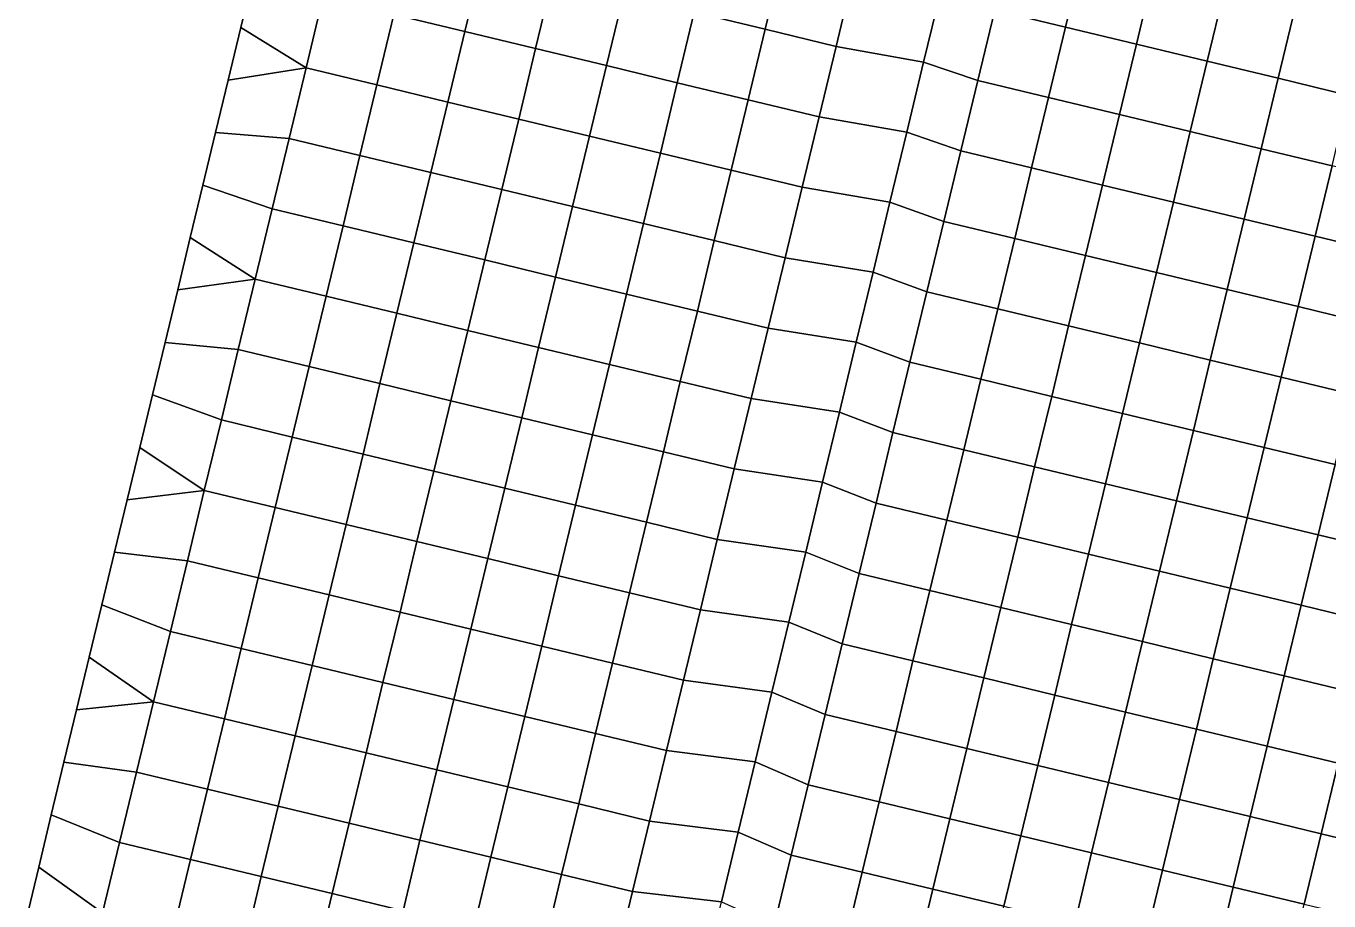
# Model space of a CAD drawing. Extents: x 0 to 37.4, y 0 to 43.4.
# Drawn here: x 6.88 to 17.73, y 28.73 to 36.02 of the extents above; entities that cross this region are included whole.
import ezdxf

# ---------------------------------------------------------------- set-up
doc = ezdxf.new("R2010")
doc.units = 0
doc.layers.get('0').update_dxf_attribs({"linetype": 'CONTINUOUS'})

msp = doc.modelspace()

# ---------------------------------------------------------------- linework, layer by layer
for p, q in [((7.929, 32.944, 6), (8.504, 32.735, 6)), ((8.504, 32.735, 6), (9.094, 32.593, 6)), ((9.094, 32.593, 6), (9.685, 32.45, 6)), ((9.685, 32.45, 6), (10.275, 32.308, 6)), ((10.275, 32.308, 6), (10.866, 32.166, 6)), ((10.866, 32.166, 6), (11.456, 32.024, 6)), ((11.456, 32.024, 6), (12.047, 31.882, 6)), ((12.047, 31.882, 6), (12.637, 31.74, 6)), ((12.637, 31.74, 6), (13.374, 31.634, 6)), ((13.374, 31.634, 3), (13.374, 31.634, 6)), ((13.374, 31.634, 6), (13.374, 31.634, 9)), ((13.374, 31.634, 6), (13.819, 31.455, 6)), ((13.819, 31.455, 6), (14.409, 31.313, 6)), ((14.409, 31.313, 6), (15, 31.171, 6)), ((15, 31.171, 6), (15.59, 31.029, 6)), ((15.59, 31.029, 6), (16.181, 30.887, 6)), ((16.181, 30.887, 6), (16.771, 30.745, 6)), ((16.771, 30.745, 6), (17.362, 30.603, 6)), ((17.362, 30.603, 6), (17.952, 30.46, 6))]:
    msp.add_line(p, q)
for points in [[(10.674, 36.56, 6), (10.083, 36.702, 6), (9.942, 36.115, 6), (10.533, 35.973, 6)], [(13.177, 36.578, 6), (12.587, 36.721, 6), (12.445, 36.134, 6), (13.036, 35.992, 6)], [(15.681, 36.597, 6), (15.09, 36.739, 6), (14.949, 36.152, 6), (15.54, 36.01, 6)], [(16.271, 36.455, 6), (15.681, 36.597, 6), (15.54, 36.01, 6), (16.13, 35.868, 6)], [(11.264, 36.418, 6), (10.674, 36.56, 6), (10.533, 35.973, 6), (11.123, 35.831, 6)], [(13.768, 36.436, 6), (13.177, 36.578, 6), (13.036, 35.992, 6), (13.627, 35.849, 6)], [(8.667, 36.007, 3), (8.772, 36.444, 3), (8.772, 36.444, 4), (8.667, 36.007, 4)], [(8.667, 36.007, 4), (8.772, 36.444, 4), (8.772, 36.444, 5), (8.667, 36.007, 5)], [(8.667, 36.007, 5), (8.772, 36.444, 5), (8.772, 36.444, 6), (8.667, 36.007, 6)], [(8.667, 36.007, 6), (8.772, 36.444, 6), (8.772, 36.444, 7), (8.667, 36.007, 7)], [(8.667, 36.007, 7), (8.772, 36.444, 7), (8.772, 36.444, 8), (8.667, 36.007, 8)], [(8.667, 36.007, 8), (8.772, 36.444, 8), (8.772, 36.444, 9), (8.667, 36.007, 9)], [(9.21, 35.67, 6), (9.351, 36.257, 6), (8.772, 36.444, 6), (8.667, 36.007, 6)], [(11.855, 36.276, 6), (11.264, 36.418, 6), (11.123, 35.831, 6), (11.714, 35.689, 6)], [(14.497, 36.3, 6), (13.768, 36.436, 6), (13.627, 35.849, 6), (14.357, 35.717, 6)], [(16.862, 36.313, 6), (16.271, 36.455, 6), (16.13, 35.868, 6), (16.721, 35.726, 6)], [(12.445, 36.134, 6), (11.855, 36.276, 6), (11.714, 35.689, 6), (12.304, 35.547, 6)], [(14.497, 36.3, 6), (14.357, 35.717, 6), (14.808, 35.565, 6), (14.949, 36.152, 6)], [(17.453, 36.171, 6), (16.862, 36.313, 6), (16.721, 35.726, 6), (17.311, 35.584, 6)], [(9.942, 36.115, 6), (9.351, 36.257, 6), (9.21, 35.67, 6), (9.801, 35.528, 6)], [(18.043, 36.029, 6), (17.453, 36.171, 6), (17.311, 35.584, 6), (17.902, 35.441, 6)], [(10.533, 35.973, 6), (9.942, 36.115, 6), (9.801, 35.528, 6), (10.391, 35.386, 6)], [(13.036, 35.992, 6), (12.445, 36.134, 6), (12.304, 35.547, 6), (12.895, 35.404, 6)], [(15.54, 36.01, 6), (14.949, 36.152, 6), (14.808, 35.565, 6), (15.398, 35.423, 6)], [(8.561, 35.569, 3), (8.667, 36.007, 3), (8.667, 36.007, 4), (8.561, 35.569, 4)], [(8.561, 35.569, 4), (8.667, 36.007, 4), (8.667, 36.007, 5), (8.561, 35.569, 5)], [(8.561, 35.569, 5), (8.667, 36.007, 5), (8.667, 36.007, 6), (8.561, 35.569, 6)], [(8.561, 35.569, 6), (8.667, 36.007, 6), (8.667, 36.007, 7), (8.561, 35.569, 7)], [(8.561, 35.569, 7), (8.667, 36.007, 7), (8.667, 36.007, 8), (8.561, 35.569, 8)], [(8.561, 35.569, 8), (8.667, 36.007, 8), (8.667, 36.007, 9), (8.561, 35.569, 9)], [(9.21, 35.67, 6), (8.667, 36.007, 6), (8.561, 35.569, 6)], [(11.123, 35.831, 6), (10.533, 35.973, 6), (10.391, 35.386, 6), (10.982, 35.244, 6)], [(13.627, 35.849, 6), (13.036, 35.992, 6), (12.895, 35.404, 6), (13.485, 35.262, 6)], [(16.13, 35.868, 6), (15.54, 36.01, 6), (15.398, 35.423, 6), (15.989, 35.281, 6)], [(14.357, 35.717, 6), (13.627, 35.849, 6), (13.485, 35.262, 6), (14.216, 35.134, 6)], [(16.721, 35.726, 6), (16.13, 35.868, 6), (15.989, 35.281, 6), (16.579, 35.139, 6)], [(11.714, 35.689, 6), (11.123, 35.831, 6), (10.982, 35.244, 6), (11.572, 35.102, 6)], [(17.311, 35.584, 6), (16.721, 35.726, 6), (16.579, 35.139, 6), (17.17, 34.996, 6)], [(9.069, 35.083, 6), (9.21, 35.67, 6), (8.561, 35.569, 6), (8.456, 35.132, 6)], [(9.801, 35.528, 6), (9.21, 35.67, 6), (9.069, 35.083, 6), (9.659, 34.941, 6)], [(12.304, 35.547, 6), (11.714, 35.689, 6), (11.572, 35.102, 6), (12.163, 34.959, 6)], [(14.357, 35.717, 6), (14.216, 35.134, 6), (14.666, 34.978, 6), (14.808, 35.565, 6)], [(8.456, 35.132, 3), (8.561, 35.569, 3), (8.561, 35.569, 4), (8.456, 35.132, 4)], [(8.456, 35.132, 4), (8.561, 35.569, 4), (8.561, 35.569, 5), (8.456, 35.132, 5)], [(8.456, 35.132, 5), (8.561, 35.569, 5), (8.561, 35.569, 6), (8.456, 35.132, 6)], [(8.456, 35.132, 6), (8.561, 35.569, 6), (8.561, 35.569, 7), (8.456, 35.132, 7)], [(8.456, 35.132, 7), (8.561, 35.569, 7), (8.561, 35.569, 8), (8.456, 35.132, 8)], [(8.456, 35.132, 8), (8.561, 35.569, 8), (8.561, 35.569, 9), (8.456, 35.132, 9)], [(10.391, 35.386, 6), (9.801, 35.528, 6), (9.659, 34.941, 6), (10.25, 34.799, 6)], [(12.895, 35.404, 6), (12.304, 35.547, 6), (12.163, 34.959, 6), (12.753, 34.817, 6)], [(15.398, 35.423, 6), (14.808, 35.565, 6), (14.666, 34.978, 6), (15.257, 34.836, 6)], [(17.902, 35.441, 6), (17.311, 35.584, 6), (17.17, 34.996, 6), (17.761, 34.854, 6)], [(13.485, 35.262, 6), (12.895, 35.404, 6), (12.753, 34.817, 6), (13.344, 34.675, 6)], [(15.989, 35.281, 6), (15.398, 35.423, 6), (15.257, 34.836, 6), (15.848, 34.694, 6)], [(10.982, 35.244, 6), (10.391, 35.386, 6), (10.25, 34.799, 6), (10.841, 34.657, 6)], [(11.572, 35.102, 6), (10.982, 35.244, 6), (10.841, 34.657, 6), (11.431, 34.514, 6)], [(14.216, 35.134, 6), (13.485, 35.262, 6), (13.344, 34.675, 6), (14.076, 34.55, 6)], [(16.579, 35.139, 6), (15.989, 35.281, 6), (15.848, 34.694, 6), (16.438, 34.551, 6)], [(8.351, 34.694, 3), (8.456, 35.132, 3), (8.456, 35.132, 4), (8.351, 34.694, 4)], [(8.351, 34.694, 4), (8.456, 35.132, 4), (8.456, 35.132, 5), (8.351, 34.694, 5)], [(8.351, 34.694, 5), (8.456, 35.132, 5), (8.456, 35.132, 6), (8.351, 34.694, 6)], [(8.351, 34.694, 6), (8.456, 35.132, 6), (8.456, 35.132, 7), (8.351, 34.694, 7)], [(8.351, 34.694, 7), (8.456, 35.132, 7), (8.456, 35.132, 8), (8.351, 34.694, 8)], [(8.351, 34.694, 8), (8.456, 35.132, 8), (8.456, 35.132, 9), (8.351, 34.694, 9)], [(8.928, 34.496, 6), (9.069, 35.083, 6), (8.456, 35.132, 6), (8.351, 34.694, 6)], [(9.659, 34.941, 6), (9.069, 35.083, 6), (8.928, 34.496, 6), (9.518, 34.354, 6)], [(12.163, 34.959, 6), (11.572, 35.102, 6), (11.431, 34.514, 6), (12.022, 34.372, 6)], [(14.216, 35.134, 6), (14.076, 34.55, 6), (14.525, 34.391, 6), (14.666, 34.978, 6)], [(17.17, 34.996, 6), (16.579, 35.139, 6), (16.438, 34.551, 6), (17.029, 34.409, 6)], [(15.257, 34.836, 6), (14.666, 34.978, 6), (14.525, 34.391, 6), (15.116, 34.249, 6)], [(17.761, 34.854, 6), (17.17, 34.996, 6), (17.029, 34.409, 6), (17.619, 34.267, 6)], [(10.25, 34.799, 6), (9.659, 34.941, 6), (9.518, 34.354, 6), (10.109, 34.212, 6)], [(12.753, 34.817, 6), (12.163, 34.959, 6), (12.022, 34.372, 6), (12.612, 34.23, 6)], [(10.841, 34.657, 6), (10.25, 34.799, 6), (10.109, 34.212, 6), (10.699, 34.069, 6)], [(13.344, 34.675, 6), (12.753, 34.817, 6), (12.612, 34.23, 6), (13.203, 34.088, 6)], [(15.848, 34.694, 6), (15.257, 34.836, 6), (15.116, 34.249, 6), (15.706, 34.107, 6)], [(18.351, 34.712, 6), (17.761, 34.854, 6), (17.619, 34.267, 6), (18.21, 34.125, 6)], [(8.245, 34.257, 3), (8.351, 34.694, 3), (8.351, 34.694, 4), (8.245, 34.257, 4)], [(8.245, 34.257, 4), (8.351, 34.694, 4), (8.351, 34.694, 5), (8.245, 34.257, 5)], [(8.245, 34.257, 5), (8.351, 34.694, 5), (8.351, 34.694, 6), (8.245, 34.257, 6)], [(8.245, 34.257, 6), (8.351, 34.694, 6), (8.351, 34.694, 7), (8.245, 34.257, 7)], [(8.245, 34.257, 7), (8.351, 34.694, 7), (8.351, 34.694, 8), (8.245, 34.257, 8)], [(8.245, 34.257, 8), (8.351, 34.694, 8), (8.351, 34.694, 9), (8.245, 34.257, 9)], [(8.786, 33.909, 6), (8.928, 34.496, 6), (8.351, 34.694, 6), (8.245, 34.257, 6)], [(11.431, 34.514, 6), (10.841, 34.657, 6), (10.699, 34.069, 6), (11.29, 33.927, 6)], [(14.076, 34.55, 6), (13.344, 34.675, 6), (13.203, 34.088, 6), (13.936, 33.967, 6)], [(16.438, 34.551, 6), (15.848, 34.694, 6), (15.706, 34.107, 6), (16.297, 33.964, 6)], [(14.076, 34.55, 6), (13.936, 33.967, 6), (14.384, 33.804, 6), (14.525, 34.391, 6)], [(17.029, 34.409, 6), (16.438, 34.551, 6), (16.297, 33.964, 6), (16.887, 33.822, 6)], [(9.518, 34.354, 6), (8.928, 34.496, 6), (8.786, 33.909, 6), (9.377, 33.767, 6)], [(12.022, 34.372, 6), (11.431, 34.514, 6), (11.29, 33.927, 6), (11.88, 33.785, 6)], [(10.109, 34.212, 6), (9.518, 34.354, 6), (9.377, 33.767, 6), (9.967, 33.625, 6)], [(12.612, 34.23, 6), (12.022, 34.372, 6), (11.88, 33.785, 6), (12.471, 33.643, 6)], [(15.116, 34.249, 6), (14.525, 34.391, 6), (14.384, 33.804, 6), (14.974, 33.662, 6)], [(17.619, 34.267, 6), (17.029, 34.409, 6), (16.887, 33.822, 6), (17.478, 33.68, 6)], [(8.14, 33.819, 3), (8.245, 34.257, 3), (8.245, 34.257, 4), (8.14, 33.819, 4)], [(8.14, 33.819, 4), (8.245, 34.257, 4), (8.245, 34.257, 5), (8.14, 33.819, 5)], [(8.14, 33.819, 5), (8.245, 34.257, 5), (8.245, 34.257, 6), (8.14, 33.819, 6)], [(8.14, 33.819, 6), (8.245, 34.257, 6), (8.245, 34.257, 7), (8.14, 33.819, 7)], [(8.14, 33.819, 7), (8.245, 34.257, 7), (8.245, 34.257, 8), (8.14, 33.819, 8)], [(8.14, 33.819, 8), (8.245, 34.257, 8), (8.245, 34.257, 9), (8.14, 33.819, 9)], [(8.786, 33.909, 6), (8.245, 34.257, 6), (8.14, 33.819, 6)], [(10.699, 34.069, 6), (10.109, 34.212, 6), (9.967, 33.625, 6), (10.558, 33.482, 6)], [(13.203, 34.088, 6), (12.612, 34.23, 6), (12.471, 33.643, 6), (13.061, 33.501, 6)], [(15.706, 34.107, 6), (15.116, 34.249, 6), (14.974, 33.662, 6), (15.565, 33.52, 6)], [(18.21, 34.125, 6), (17.619, 34.267, 6), (17.478, 33.68, 6), (18.068, 33.538, 6)], [(16.297, 33.964, 6), (15.706, 34.107, 6), (15.565, 33.52, 6), (16.155, 33.377, 6)], [(11.29, 33.927, 6), (10.699, 34.069, 6), (10.558, 33.482, 6), (11.148, 33.34, 6)], [(13.936, 33.967, 6), (13.203, 34.088, 6), (13.061, 33.501, 6), (13.795, 33.384, 6)], [(8.645, 33.322, 6), (8.786, 33.909, 6), (8.14, 33.819, 6), (8.035, 33.382, 6)], [(9.377, 33.767, 6), (8.786, 33.909, 6), (8.645, 33.322, 6), (9.235, 33.18, 6)], [(11.88, 33.785, 6), (11.29, 33.927, 6), (11.148, 33.34, 6), (11.739, 33.198, 6)], [(13.936, 33.967, 6), (13.795, 33.384, 6), (14.242, 33.217, 6), (14.384, 33.804, 6)], [(16.887, 33.822, 6), (16.297, 33.964, 6), (16.155, 33.377, 6), (16.746, 33.235, 6)], [(8.035, 33.382, 3), (8.14, 33.819, 3), (8.14, 33.819, 4), (8.035, 33.382, 4)], [(8.035, 33.382, 4), (8.14, 33.819, 4), (8.14, 33.819, 5), (8.035, 33.382, 5)], [(8.035, 33.382, 5), (8.14, 33.819, 5), (8.14, 33.819, 6), (8.035, 33.382, 6)], [(8.035, 33.382, 6), (8.14, 33.819, 6), (8.14, 33.819, 7), (8.035, 33.382, 7)], [(8.035, 33.382, 7), (8.14, 33.819, 7), (8.14, 33.819, 8), (8.035, 33.382, 8)], [(8.035, 33.382, 8), (8.14, 33.819, 8), (8.14, 33.819, 9), (8.035, 33.382, 9)], [(12.471, 33.643, 6), (11.88, 33.785, 6), (11.739, 33.198, 6), (12.329, 33.056, 6)], [(14.974, 33.662, 6), (14.384, 33.804, 6), (14.242, 33.217, 6), (14.833, 33.075, 6)], [(17.478, 33.68, 6), (16.887, 33.822, 6), (16.746, 33.235, 6), (17.337, 33.093, 6)], [(9.967, 33.625, 6), (9.377, 33.767, 6), (9.235, 33.18, 6), (9.826, 33.038, 6)], [(15.565, 33.52, 6), (14.974, 33.662, 6), (14.833, 33.075, 6), (15.424, 32.932, 6)], [(18.068, 33.538, 6), (17.478, 33.68, 6), (17.337, 33.093, 6), (17.927, 32.951, 6)], [(10.558, 33.482, 6), (9.967, 33.625, 6), (9.826, 33.038, 6), (10.417, 32.895, 6)], [(13.061, 33.501, 6), (12.471, 33.643, 6), (12.329, 33.056, 6), (12.92, 32.914, 6)], [(11.148, 33.34, 6), (10.558, 33.482, 6), (10.417, 32.895, 6), (11.007, 32.753, 6)], [(13.795, 33.384, 6), (13.061, 33.501, 6), (12.92, 32.914, 6), (13.655, 32.8, 6)], [(16.155, 33.377, 6), (15.565, 33.52, 6), (15.424, 32.932, 6), (16.014, 32.79, 6)], [(7.929, 32.944, 3), (8.035, 33.382, 3), (8.035, 33.382, 4), (7.929, 32.944, 4)], [(7.929, 32.944, 4), (8.035, 33.382, 4), (8.035, 33.382, 5), (7.929, 32.944, 5)], [(7.929, 32.944, 5), (8.035, 33.382, 5), (8.035, 33.382, 6), (7.929, 32.944, 6)], [(7.929, 32.944, 6), (8.035, 33.382, 6), (8.035, 33.382, 7), (7.929, 32.944, 7)], [(7.929, 32.944, 7), (8.035, 33.382, 7), (8.035, 33.382, 8), (7.929, 32.944, 8)], [(7.929, 32.944, 8), (8.035, 33.382, 8), (8.035, 33.382, 9), (7.929, 32.944, 9)], [(8.504, 32.735, 6), (8.645, 33.322, 6), (8.035, 33.382, 6), (7.929, 32.944, 6)], [(11.739, 33.198, 6), (11.148, 33.34, 6), (11.007, 32.753, 6), (11.598, 32.611, 6)], [(13.795, 33.384, 6), (13.655, 32.8, 6), (14.101, 32.63, 6), (14.242, 33.217, 6)], [(16.746, 33.235, 6), (16.155, 33.377, 6), (16.014, 32.79, 6), (16.605, 32.648, 6)], [(9.235, 33.18, 6), (8.645, 33.322, 6), (8.504, 32.735, 6), (9.094, 32.593, 6)], [(17.337, 33.093, 6), (16.746, 33.235, 6), (16.605, 32.648, 6), (17.195, 32.506, 6)], [(9.826, 33.038, 6), (9.235, 33.18, 6), (9.094, 32.593, 6), (9.685, 32.45, 6)], [(12.329, 33.056, 6), (11.739, 33.198, 6), (11.598, 32.611, 6), (12.188, 32.469, 6)], [(14.833, 33.075, 6), (14.242, 33.217, 6), (14.101, 32.63, 6), (14.692, 32.487, 6)], [(10.417, 32.895, 6), (9.826, 33.038, 6), (9.685, 32.45, 6), (10.275, 32.308, 6)], [(12.92, 32.914, 6), (12.329, 33.056, 6), (12.188, 32.469, 6), (12.779, 32.327, 6)], [(15.424, 32.932, 6), (14.833, 33.075, 6), (14.692, 32.487, 6), (15.282, 32.345, 6)], [(17.927, 32.951, 6), (17.337, 33.093, 6), (17.195, 32.506, 6), (17.786, 32.364, 6)], [(7.824, 32.507, 3), (7.929, 32.944, 3), (7.929, 32.944, 4), (7.824, 32.507, 4)], [(7.824, 32.507, 4), (7.929, 32.944, 4), (7.929, 32.944, 5), (7.824, 32.507, 5)], [(7.824, 32.507, 5), (7.929, 32.944, 5), (7.929, 32.944, 6), (7.824, 32.507, 6)], [(7.824, 32.507, 6), (7.929, 32.944, 6), (7.929, 32.944, 7), (7.824, 32.507, 7)], [(7.824, 32.507, 7), (7.929, 32.944, 7), (7.929, 32.944, 8), (7.824, 32.507, 8)], [(7.824, 32.507, 8), (7.929, 32.944, 8), (7.929, 32.944, 9), (7.824, 32.507, 9)], [(8.362, 32.148, 6), (8.504, 32.735, 6), (7.929, 32.944, 6), (7.824, 32.507, 6)], [(13.655, 32.8, 6), (12.92, 32.914, 6), (12.779, 32.327, 6), (13.514, 32.217, 6)], [(16.014, 32.79, 6), (15.424, 32.932, 6), (15.282, 32.345, 6), (15.873, 32.203, 6)], [(11.007, 32.753, 6), (10.417, 32.895, 6), (10.275, 32.308, 6), (10.866, 32.166, 6)], [(13.655, 32.8, 6), (13.514, 32.217, 6), (13.96, 32.042, 6), (14.101, 32.63, 6)], [(9.094, 32.593, 6), (8.504, 32.735, 6), (8.362, 32.148, 6), (8.953, 32.005, 6)], [(11.598, 32.611, 6), (11.007, 32.753, 6), (10.866, 32.166, 6), (11.456, 32.024, 6)], [(16.605, 32.648, 6), (16.014, 32.79, 6), (15.873, 32.203, 6), (16.463, 32.061, 6)], [(9.685, 32.45, 6), (9.094, 32.593, 6), (8.953, 32.005, 6), (9.543, 31.863, 6)], [(12.188, 32.469, 6), (11.598, 32.611, 6), (11.456, 32.024, 6), (12.047, 31.882, 6)], [(14.692, 32.487, 6), (14.101, 32.63, 6), (13.96, 32.042, 6), (14.55, 31.9, 6)], [(17.195, 32.506, 6), (16.605, 32.648, 6), (16.463, 32.061, 6), (17.054, 31.919, 6)], [(7.719, 32.069, 3), (7.824, 32.507, 3), (7.824, 32.507, 4), (7.719, 32.069, 4)], [(7.719, 32.069, 4), (7.824, 32.507, 4), (7.824, 32.507, 5), (7.719, 32.069, 5)], [(7.719, 32.069, 5), (7.824, 32.507, 5), (7.824, 32.507, 6), (7.719, 32.069, 6)], [(7.719, 32.069, 6), (7.824, 32.507, 6), (7.824, 32.507, 7), (7.719, 32.069, 7)], [(7.719, 32.069, 7), (7.824, 32.507, 7), (7.824, 32.507, 8), (7.719, 32.069, 8)], [(7.719, 32.069, 8), (7.824, 32.507, 8), (7.824, 32.507, 9), (7.719, 32.069, 9)], [(8.362, 32.148, 6), (7.824, 32.507, 6), (7.719, 32.069, 6)], [(12.779, 32.327, 6), (12.188, 32.469, 6), (12.047, 31.882, 6), (12.637, 31.74, 6)], [(15.282, 32.345, 6), (14.692, 32.487, 6), (14.55, 31.9, 6), (15.141, 31.758, 6)], [(17.786, 32.364, 6), (17.195, 32.506, 6), (17.054, 31.919, 6), (17.645, 31.777, 6)], [(10.275, 32.308, 6), (9.685, 32.45, 6), (9.543, 31.863, 6), (10.134, 31.721, 6)], [(18.376, 32.222, 6), (17.786, 32.364, 6), (17.645, 31.777, 6), (18.235, 31.635, 6)], [(10.866, 32.166, 6), (10.275, 32.308, 6), (10.134, 31.721, 6), (10.725, 31.579, 6)], [(13.514, 32.217, 6), (12.779, 32.327, 6), (12.637, 31.74, 6), (13.374, 31.634, 6)], [(15.873, 32.203, 6), (15.282, 32.345, 6), (15.141, 31.758, 6), (15.732, 31.616, 6)], [(8.221, 31.561, 6), (8.362, 32.148, 6), (7.719, 32.069, 6), (7.614, 31.632, 6)], [(8.953, 32.005, 6), (8.362, 32.148, 6), (8.221, 31.561, 6), (8.812, 31.418, 6)], [(11.456, 32.024, 6), (10.866, 32.166, 6), (10.725, 31.579, 6), (11.315, 31.437, 6)], [(13.514, 32.217, 6), (13.374, 31.634, 6), (13.819, 31.455, 6), (13.96, 32.042, 6)], [(16.463, 32.061, 6), (15.873, 32.203, 6), (15.732, 31.616, 6), (16.322, 31.474, 6)], [(7.614, 31.632, 3), (7.719, 32.069, 3), (7.719, 32.069, 4), (7.614, 31.632, 4)], [(7.614, 31.632, 4), (7.719, 32.069, 4), (7.719, 32.069, 5), (7.614, 31.632, 5)], [(7.614, 31.632, 5), (7.719, 32.069, 5), (7.719, 32.069, 6), (7.614, 31.632, 6)], [(7.614, 31.632, 6), (7.719, 32.069, 6), (7.719, 32.069, 7), (7.614, 31.632, 7)], [(7.614, 31.632, 7), (7.719, 32.069, 7), (7.719, 32.069, 8), (7.614, 31.632, 8)], [(7.614, 31.632, 8), (7.719, 32.069, 8), (7.719, 32.069, 9), (7.614, 31.632, 9)], [(14.55, 31.9, 6), (13.96, 32.042, 6), (13.819, 31.455, 6), (14.409, 31.313, 6)], [(17.054, 31.919, 6), (16.463, 32.061, 6), (16.322, 31.474, 6), (16.913, 31.332, 6)], [(9.543, 31.863, 6), (8.953, 32.005, 6), (8.812, 31.418, 6), (9.402, 31.276, 6)], [(12.047, 31.882, 6), (11.456, 32.024, 6), (11.315, 31.437, 6), (11.906, 31.295, 6)], [(10.134, 31.721, 6), (9.543, 31.863, 6), (9.402, 31.276, 6), (9.993, 31.134, 6)], [(12.637, 31.74, 6), (12.047, 31.882, 6), (11.906, 31.295, 6), (12.496, 31.153, 6)], [(15.141, 31.758, 6), (14.55, 31.9, 6), (14.409, 31.313, 6), (15, 31.171, 6)], [(17.645, 31.777, 6), (17.054, 31.919, 6), (16.913, 31.332, 6), (17.503, 31.19, 6)], [(10.725, 31.579, 6), (10.134, 31.721, 6), (9.993, 31.134, 6), (10.583, 30.992, 6)], [(13.374, 31.634, 6), (12.637, 31.74, 6), (12.496, 31.153, 6), (13.234, 31.05, 6)], [(15.732, 31.616, 6), (15.141, 31.758, 6), (15, 31.171, 6), (15.59, 31.029, 6)], [(18.235, 31.635, 6), (17.645, 31.777, 6), (17.503, 31.19, 6), (18.094, 31.047, 6)], [(7.508, 31.194, 3), (7.614, 31.632, 3), (7.614, 31.632, 4), (7.508, 31.194, 4)], [(7.508, 31.194, 4), (7.614, 31.632, 4), (7.614, 31.632, 5), (7.508, 31.194, 5)], [(7.508, 31.194, 5), (7.614, 31.632, 5), (7.614, 31.632, 6), (7.508, 31.194, 6)], [(7.508, 31.194, 6), (7.614, 31.632, 6), (7.614, 31.632, 7), (7.508, 31.194, 7)], [(7.508, 31.194, 7), (7.614, 31.632, 7), (7.614, 31.632, 8), (7.508, 31.194, 8)], [(7.508, 31.194, 8), (7.614, 31.632, 8), (7.614, 31.632, 9), (7.508, 31.194, 9)], [(8.08, 30.973, 6), (8.221, 31.561, 6), (7.614, 31.632, 6), (7.508, 31.194, 6)], [(13.374, 31.634, 6), (13.234, 31.05, 6), (13.677, 30.868, 6), (13.819, 31.455, 6)], [(16.322, 31.474, 6), (15.732, 31.616, 6), (15.59, 31.029, 6), (16.181, 30.887, 6)], [(8.812, 31.418, 6), (8.221, 31.561, 6), (8.08, 30.973, 6), (8.67, 30.831, 6)], [(11.315, 31.437, 6), (10.725, 31.579, 6), (10.583, 30.992, 6), (11.174, 30.85, 6)], [(9.402, 31.276, 6), (8.812, 31.418, 6), (8.67, 30.831, 6), (9.261, 30.689, 6)], [(11.906, 31.295, 6), (11.315, 31.437, 6), (11.174, 30.85, 6), (11.764, 30.708, 6)], [(14.409, 31.313, 6), (13.819, 31.455, 6), (13.677, 30.868, 6), (14.268, 30.726, 6)], [(16.913, 31.332, 6), (16.322, 31.474, 6), (16.181, 30.887, 6), (16.771, 30.745, 6)], [(9.993, 31.134, 6), (9.402, 31.276, 6), (9.261, 30.689, 6), (9.851, 30.547, 6)], [(12.496, 31.153, 6), (11.906, 31.295, 6), (11.764, 30.708, 6), (12.355, 30.566, 6)], [(15, 31.171, 6), (14.409, 31.313, 6), (14.268, 30.726, 6), (14.858, 30.584, 6)], [(17.503, 31.19, 6), (16.913, 31.332, 6), (16.771, 30.745, 6), (17.362, 30.603, 6)], [(7.403, 30.757, 3), (7.508, 31.194, 3), (7.508, 31.194, 4), (7.403, 30.757, 4)], [(7.403, 30.757, 4), (7.508, 31.194, 4), (7.508, 31.194, 5), (7.403, 30.757, 5)], [(7.403, 30.757, 5), (7.508, 31.194, 5), (7.508, 31.194, 6), (7.403, 30.757, 6)], [(7.403, 30.757, 6), (7.508, 31.194, 6), (7.508, 31.194, 7), (7.403, 30.757, 7)], [(7.403, 30.757, 7), (7.508, 31.194, 7), (7.508, 31.194, 8), (7.403, 30.757, 8)], [(7.403, 30.757, 8), (7.508, 31.194, 8), (7.508, 31.194, 9), (7.403, 30.757, 9)], [(8.08, 30.973, 6), (7.508, 31.194, 6), (7.403, 30.757, 6), (7.938, 30.386, 6)], [(15.59, 31.029, 6), (15, 31.171, 6), (14.858, 30.584, 6), (15.449, 30.442, 6)], [(18.094, 31.047, 6), (17.503, 31.19, 6), (17.362, 30.603, 6), (17.952, 30.46, 6)], [(10.583, 30.992, 6), (9.993, 31.134, 6), (9.851, 30.547, 6), (10.442, 30.405, 6)], [(13.234, 31.05, 6), (12.496, 31.153, 6), (12.355, 30.566, 6), (13.093, 30.467, 6)], [(8.67, 30.831, 6), (8.08, 30.973, 6), (7.938, 30.386, 6), (8.529, 30.244, 6)], [(11.174, 30.85, 6), (10.583, 30.992, 6), (10.442, 30.405, 6), (11.032, 30.263, 6)], [(13.234, 31.05, 6), (13.093, 30.467, 6), (13.536, 30.281, 6), (13.677, 30.868, 6)], [(16.181, 30.887, 6), (15.59, 31.029, 6), (15.449, 30.442, 6), (16.04, 30.3, 6)], [(11.764, 30.708, 6), (11.174, 30.85, 6), (11.032, 30.263, 6), (11.623, 30.121, 6)], [(14.268, 30.726, 6), (13.677, 30.868, 6), (13.536, 30.281, 6), (14.127, 30.139, 6)], [(16.771, 30.745, 6), (16.181, 30.887, 6), (16.04, 30.3, 6), (16.63, 30.158, 6)], [(7.298, 30.319, 3), (7.403, 30.757, 3), (7.403, 30.757, 4), (7.298, 30.319, 4)], [(7.298, 30.319, 4), (7.403, 30.757, 4), (7.403, 30.757, 5), (7.298, 30.319, 5)], [(7.298, 30.319, 5), (7.403, 30.757, 5), (7.403, 30.757, 6), (7.298, 30.319, 6)], [(7.298, 30.319, 6), (7.403, 30.757, 6), (7.403, 30.757, 7), (7.298, 30.319, 7)], [(7.298, 30.319, 7), (7.403, 30.757, 7), (7.403, 30.757, 8), (7.298, 30.319, 8)], [(7.298, 30.319, 8), (7.403, 30.757, 8), (7.403, 30.757, 9), (7.298, 30.319, 9)], [(7.938, 30.386, 6), (7.403, 30.757, 6), (7.298, 30.319, 6)], [(9.261, 30.689, 6), (8.67, 30.831, 6), (8.529, 30.244, 6), (9.119, 30.102, 6)], [(17.362, 30.603, 6), (16.771, 30.745, 6), (16.63, 30.158, 6), (17.221, 30.015, 6)], [(9.851, 30.547, 6), (9.261, 30.689, 6), (9.119, 30.102, 6), (9.71, 29.96, 6)], [(12.355, 30.566, 6), (11.764, 30.708, 6), (11.623, 30.121, 6), (12.213, 29.979, 6)], [(14.858, 30.584, 6), (14.268, 30.726, 6), (14.127, 30.139, 6), (14.717, 29.997, 6)], [(10.442, 30.405, 6), (9.851, 30.547, 6), (9.71, 29.96, 6), (10.301, 29.818, 6)], [(13.093, 30.467, 6), (12.355, 30.566, 6), (12.213, 29.979, 6), (12.953, 29.884, 6)], [(15.449, 30.442, 6), (14.858, 30.584, 6), (14.717, 29.997, 6), (15.308, 29.855, 6)], [(17.952, 30.46, 6), (17.362, 30.603, 6), (17.221, 30.015, 6), (17.811, 29.873, 6)], [(11.032, 30.263, 6), (10.442, 30.405, 6), (10.301, 29.818, 6), (10.891, 29.676, 6)], [(13.093, 30.467, 6), (12.953, 29.884, 6), (13.395, 29.694, 6), (13.536, 30.281, 6)], [(16.04, 30.3, 6), (15.449, 30.442, 6), (15.308, 29.855, 6), (15.898, 29.713, 6)], [(7.797, 29.799, 6), (7.938, 30.386, 6), (7.298, 30.319, 6), (7.192, 29.882, 6)], [(7.192, 29.882, 3), (7.298, 30.319, 3), (7.298, 30.319, 4), (7.192, 29.882, 4)], [(7.192, 29.882, 4), (7.298, 30.319, 4), (7.298, 30.319, 5), (7.192, 29.882, 5)], [(7.192, 29.882, 5), (7.298, 30.319, 5), (7.298, 30.319, 6), (7.192, 29.882, 6)], [(7.192, 29.882, 6), (7.298, 30.319, 6), (7.298, 30.319, 7), (7.192, 29.882, 7)], [(7.192, 29.882, 7), (7.298, 30.319, 7), (7.298, 30.319, 8), (7.192, 29.882, 8)], [(7.192, 29.882, 8), (7.298, 30.319, 8), (7.298, 30.319, 9), (7.192, 29.882, 9)], [(8.529, 30.244, 6), (7.938, 30.386, 6), (7.797, 29.799, 6), (8.388, 29.657, 6)], [(16.63, 30.158, 6), (16.04, 30.3, 6), (15.898, 29.713, 6), (16.489, 29.571, 6)], [(9.119, 30.102, 6), (8.529, 30.244, 6), (8.388, 29.657, 6), (8.978, 29.515, 6)], [(11.623, 30.121, 6), (11.032, 30.263, 6), (10.891, 29.676, 6), (11.482, 29.534, 6)], [(14.127, 30.139, 6), (13.536, 30.281, 6), (13.395, 29.694, 6), (13.985, 29.552, 6)], [(9.71, 29.96, 6), (9.119, 30.102, 6), (8.978, 29.515, 6), (9.569, 29.373, 6)], [(12.213, 29.979, 6), (11.623, 30.121, 6), (11.482, 29.534, 6), (12.072, 29.391, 6)], [(14.717, 29.997, 6), (14.127, 30.139, 6), (13.985, 29.552, 6), (14.576, 29.41, 6)], [(17.221, 30.015, 6), (16.63, 30.158, 6), (16.489, 29.571, 6), (17.079, 29.428, 6)], [(12.953, 29.884, 6), (12.213, 29.979, 6), (12.072, 29.391, 6), (12.812, 29.3, 6)], [(15.308, 29.855, 6), (14.717, 29.997, 6), (14.576, 29.41, 6), (15.166, 29.268, 6)], [(17.811, 29.873, 6), (17.221, 30.015, 6), (17.079, 29.428, 6), (17.67, 29.286, 6)], [(7.087, 29.444, 3), (7.192, 29.882, 3), (7.192, 29.882, 4), (7.087, 29.444, 4)], [(7.087, 29.444, 4), (7.192, 29.882, 4), (7.192, 29.882, 5), (7.087, 29.444, 5)], [(7.087, 29.444, 5), (7.192, 29.882, 5), (7.192, 29.882, 6), (7.087, 29.444, 6)], [(7.087, 29.444, 6), (7.192, 29.882, 6), (7.192, 29.882, 7), (7.087, 29.444, 7)], [(7.087, 29.444, 7), (7.192, 29.882, 7), (7.192, 29.882, 8), (7.087, 29.444, 8)], [(7.087, 29.444, 8), (7.192, 29.882, 8), (7.192, 29.882, 9), (7.087, 29.444, 9)], [(7.656, 29.212, 6), (7.797, 29.799, 6), (7.192, 29.882, 6), (7.087, 29.444, 6)], [(10.301, 29.818, 6), (9.71, 29.96, 6), (9.569, 29.373, 6), (10.159, 29.231, 6)], [(12.953, 29.884, 6), (12.812, 29.3, 6), (13.253, 29.107, 6), (13.395, 29.694, 6)], [(18.402, 29.731, 6), (17.811, 29.873, 6), (17.67, 29.286, 6), (18.26, 29.144, 6)], [(8.388, 29.657, 6), (7.797, 29.799, 6), (7.656, 29.212, 6), (8.246, 29.07, 6)], [(10.891, 29.676, 6), (10.301, 29.818, 6), (10.159, 29.231, 6), (10.75, 29.089, 6)], [(15.898, 29.713, 6), (15.308, 29.855, 6), (15.166, 29.268, 6), (15.757, 29.126, 6)], [(8.978, 29.515, 6), (8.388, 29.657, 6), (8.246, 29.07, 6), (8.837, 28.928, 6)], [(11.482, 29.534, 6), (10.891, 29.676, 6), (10.75, 29.089, 6), (11.34, 28.946, 6)], [(13.985, 29.552, 6), (13.395, 29.694, 6), (13.253, 29.107, 6), (13.844, 28.965, 6)], [(16.489, 29.571, 6), (15.898, 29.713, 6), (15.757, 29.126, 6), (16.347, 28.983, 6)], [(14.576, 29.41, 6), (13.985, 29.552, 6), (13.844, 28.965, 6), (14.434, 28.823, 6)], [(17.079, 29.428, 6), (16.489, 29.571, 6), (16.347, 28.983, 6), (16.938, 28.841, 6)], [(6.982, 29.007, 3), (7.087, 29.444, 3), (7.087, 29.444, 4), (6.982, 29.007, 4)], [(6.982, 29.007, 4), (7.087, 29.444, 4), (7.087, 29.444, 5), (6.982, 29.007, 5)], [(6.982, 29.007, 5), (7.087, 29.444, 5), (7.087, 29.444, 6), (6.982, 29.007, 6)], [(6.982, 29.007, 6), (7.087, 29.444, 6), (7.087, 29.444, 7), (6.982, 29.007, 7)], [(6.982, 29.007, 7), (7.087, 29.444, 7), (7.087, 29.444, 8), (6.982, 29.007, 8)], [(6.982, 29.007, 8), (7.087, 29.444, 8), (7.087, 29.444, 9), (6.982, 29.007, 9)], [(7.656, 29.212, 6), (7.087, 29.444, 6), (6.982, 29.007, 6), (7.514, 28.625, 6)], [(9.569, 29.373, 6), (8.978, 29.515, 6), (8.837, 28.928, 6), (9.427, 28.786, 6)], [(12.072, 29.391, 6), (11.482, 29.534, 6), (11.34, 28.946, 6), (11.931, 28.804, 6)], [(17.67, 29.286, 6), (17.079, 29.428, 6), (16.938, 28.841, 6), (17.529, 28.699, 6)], [(10.159, 29.231, 6), (9.569, 29.373, 6), (9.427, 28.786, 6), (10.018, 28.644, 6)], [(12.812, 29.3, 6), (12.072, 29.391, 6), (11.931, 28.804, 6), (12.672, 28.717, 6)], [(15.166, 29.268, 6), (14.576, 29.41, 6), (14.434, 28.823, 6), (15.025, 28.681, 6)], [(8.246, 29.07, 6), (7.656, 29.212, 6), (7.514, 28.625, 6), (8.105, 28.483, 6)], [(10.75, 29.089, 6), (10.159, 29.231, 6), (10.018, 28.644, 6), (10.608, 28.502, 6)], [(12.812, 29.3, 6), (12.672, 28.717, 6), (13.112, 28.52, 6), (13.253, 29.107, 6)], [(15.757, 29.126, 6), (15.166, 29.268, 6), (15.025, 28.681, 6), (15.616, 28.538, 6)], [(18.26, 29.144, 6), (17.67, 29.286, 6), (17.529, 28.699, 6), (18.119, 28.557, 6)], [(13.844, 28.965, 6), (13.253, 29.107, 6), (13.112, 28.52, 6), (13.703, 28.378, 6)], [(16.347, 28.983, 6), (15.757, 29.126, 6), (15.616, 28.538, 6), (16.206, 28.396, 6)], [(6.876, 28.569, 3), (6.982, 29.007, 3), (6.982, 29.007, 4), (6.876, 28.569, 4)], [(6.876, 28.569, 4), (6.982, 29.007, 4), (6.982, 29.007, 5), (6.876, 28.569, 5)], [(6.876, 28.569, 5), (6.982, 29.007, 5), (6.982, 29.007, 6), (6.876, 28.569, 6)], [(6.876, 28.569, 6), (6.982, 29.007, 6), (6.982, 29.007, 7), (6.876, 28.569, 7)], [(6.876, 28.569, 7), (6.982, 29.007, 7), (6.982, 29.007, 8), (6.876, 28.569, 8)], [(6.876, 28.569, 8), (6.982, 29.007, 8), (6.982, 29.007, 9), (6.876, 28.569, 9)], [(7.514, 28.625, 6), (6.982, 29.007, 6), (6.876, 28.569, 6)], [(8.837, 28.928, 6), (8.246, 29.07, 6), (8.105, 28.483, 6), (8.696, 28.341, 6)], [(11.34, 28.946, 6), (10.75, 29.089, 6), (10.608, 28.502, 6), (11.199, 28.359, 6)], [(9.427, 28.786, 6), (8.837, 28.928, 6), (8.696, 28.341, 6), (9.286, 28.199, 6)], [(11.931, 28.804, 6), (11.34, 28.946, 6), (11.199, 28.359, 6), (11.79, 28.217, 6)], [(14.434, 28.823, 6), (13.844, 28.965, 6), (13.703, 28.378, 6), (14.293, 28.236, 6)], [(16.938, 28.841, 6), (16.347, 28.983, 6), (16.206, 28.396, 6), (16.797, 28.254, 6)], [(10.018, 28.644, 6), (9.427, 28.786, 6), (9.286, 28.199, 6), (9.877, 28.056, 6)], [(12.672, 28.717, 6), (11.931, 28.804, 6), (11.79, 28.217, 6), (12.531, 28.134, 6)], [(15.025, 28.681, 6), (14.434, 28.823, 6), (14.293, 28.236, 6), (14.884, 28.094, 6)], [(17.529, 28.699, 6), (16.938, 28.841, 6), (16.797, 28.254, 6), (17.387, 28.112, 6)]]:
    msp.add_3dface(points)

doc.saveas('drawing.dxf')
